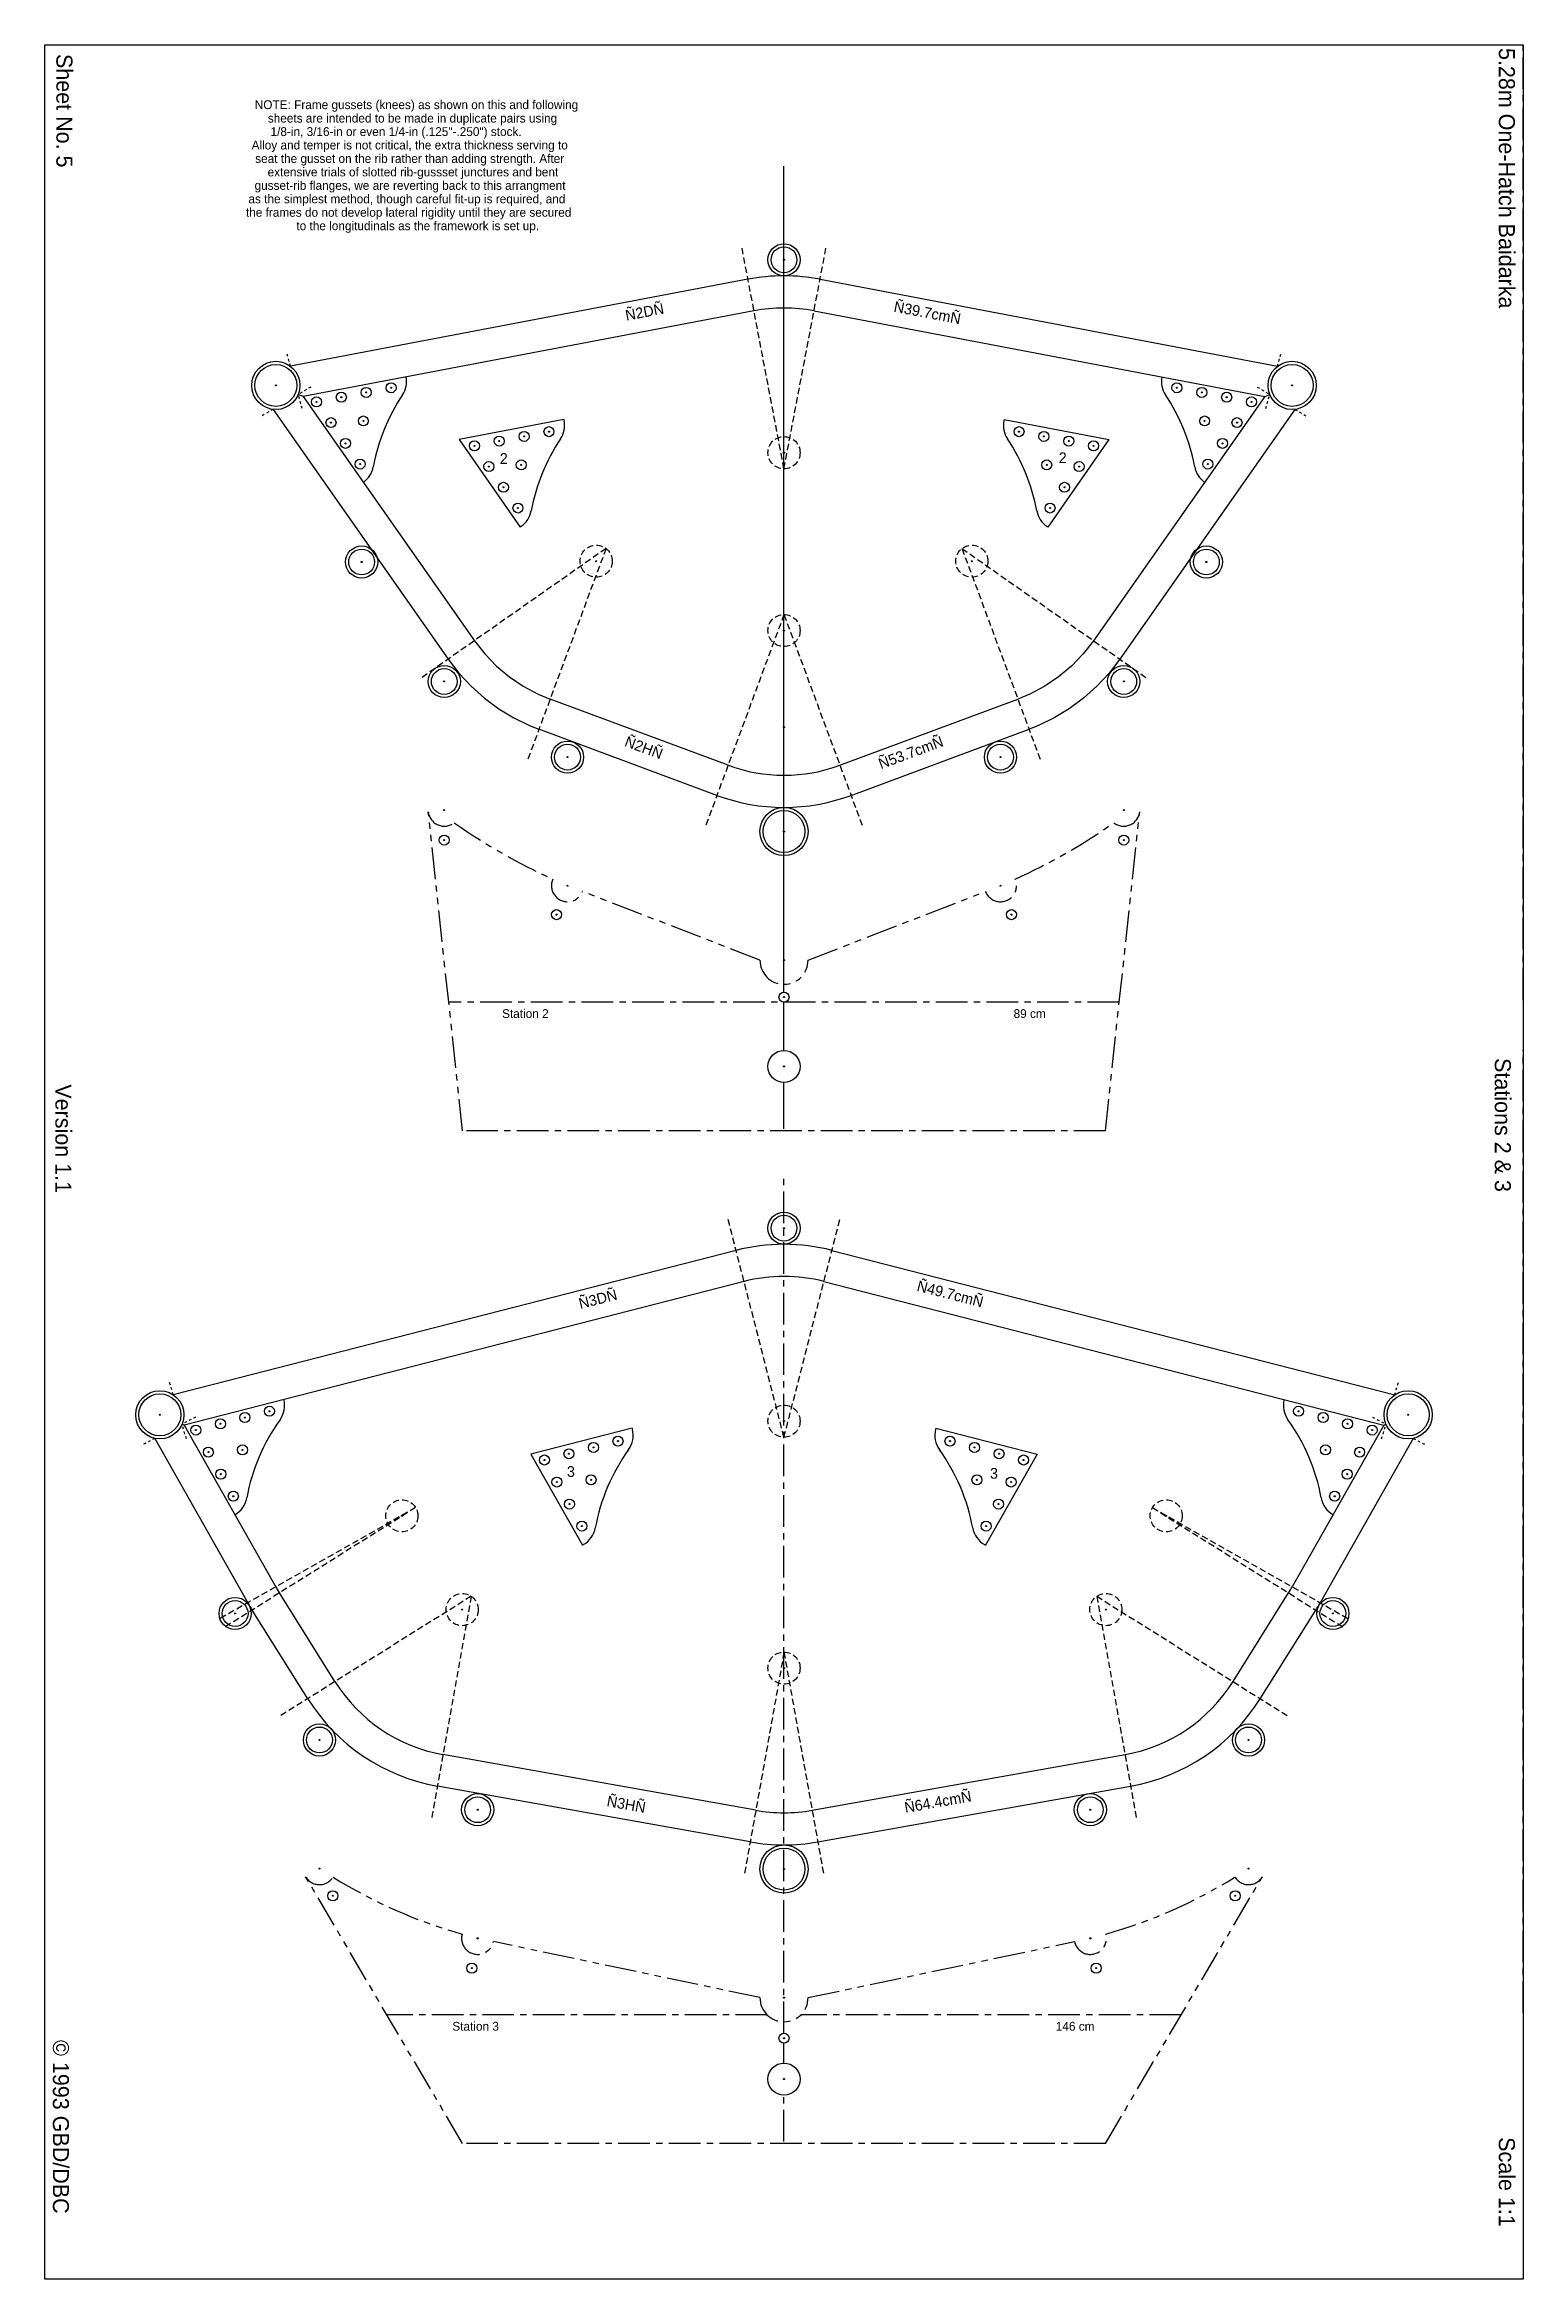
# Model space of a CAD drawing. Extents: x 8.2 to 66.6, y -68.1 to 20.2.
import ezdxf

# ---------------------------------------------------------------- set-up
doc = ezdxf.new("R2010")
doc.units = 0
for name, pattern in [('CENTER', [2, 1.25, -0.25, 0.25, -0.25]), ('HIDDEN', [0.375, 0.25, -0.125]), ('PHANTOM', [2.5, 1.25, -0.25, 0.25, -0.25, 0.25, -0.25]), ('STITCH', [0.145, 0.0725, -0.0725])]:
    doc.linetypes.add(name, pattern=pattern)
for name, color, linetype in [('CENTERS', 7, 'CONTINUOUS'), ('FORMAT', 7, 'CONTINUOUS'), ('STATION_2', 7, 'CONTINUOUS'), ('STATION_3', 7, 'CONTINUOUS'), ('STRONGBACK', 7, 'CONTINUOUS'), ('TEXT', 7, 'CONTINUOUS')]:
    doc.layers.add(name, color=color, linetype=linetype)
doc.styles.get("Standard").update_dxf_attribs({"font": 'txt', "height": 0.2})

msp = doc.modelspace()

# ---------------------------------------------------------------- linework, layer by layer
at = {"layer": 'CENTERS', "color": 0, "linetype": 'CONTINUOUS'}
for centre in [(37.4253, 11.7065), (17.3479, 6.7437), (19.936, 6.27922), (20.9184, 6.46603), (21.9007, 6.65285), (52.9499, 6.65285), (53.9323, 6.46603), (54.9147, 6.27922), (57.5028, 6.7437), (18.9536, 6.0924), (20.8066, 5.33985), (54.044, 5.33985), (55.8971, 6.0924), (19.5275, 5.27352), (20.1015, 4.45463), (26.1751, 4.54377), (27.1575, 4.73058), (28.1399, 4.9174), (46.7107, 4.9174), (47.6931, 4.73058), (48.6755, 4.54377), (54.7491, 4.45463), (55.3231, 5.27352), (20.6754, 3.63575), (25.1927, 4.35695), (25.7667, 3.53807), (27.0457, 3.6044), (37.4253, 4.08651), (47.8049, 3.6044), (49.0839, 3.53807), (49.6579, 4.35695), (54.1752, 3.63575), (26.3406, 2.71919), (48.51, 2.71919), (26.9146, 1.9003), (47.936, 1.9003), (20.7389, -0.2312), (30.0052, -0.19901), (44.8455, -0.19901), (54.1117, -0.2312), (37.4253, -2.93971), (24.0027, -4.95061), (50.8479, -4.95061), (37.4253, -6.74971), (28.8731, -7.93708), (45.9775, -7.93708), (24.0027, -11.214), (37.4253, -10.8772), (50.8479, -11.214), (28.4416, -14.1608), (46.4091, -14.1608), (37.4253, -17.4188), (37.4253, -26.5468), (12.7644, -33.9161), (15.1582, -34.2724), (16.1269, -34.0239), (17.0955, -33.7754), (37.4253, -34.1668), (57.7551, -33.7754), (58.7237, -34.0239), (59.6924, -34.2724), (62.0862, -33.9161), (14.1896, -34.5208), (16.0301, -35.3035), (29.8983, -35.205), (30.8669, -34.9565), (43.9837, -34.9565), (44.9523, -35.205), (58.8206, -35.3035), (60.661, -34.5208), (14.6826, -35.3909), (27.961, -35.7019), (28.9296, -35.4534), (45.921, -35.4534), (46.8896, -35.7019), (60.1681, -35.3909), (15.1755, -36.2609), (28.454, -36.5719), (29.8015, -36.4846), (45.0491, -36.4846), (46.3966, -36.5719), (59.6751, -36.2609), (15.6685, -37.1309), (22.327, -37.9074), (28.947, -37.442), (45.9037, -37.442), (52.5237, -37.9074), (59.1821, -37.1309), (29.4399, -38.312), (45.4107, -38.312), (15.7383, -41.7621), (24.7107, -41.6105), (50.1399, -41.6105), (59.1123, -41.7621), (37.4253, -43.9205), (19.0712, -46.7593), (55.7795, -46.7593), (25.3224, -49.5148), (49.5282, -49.5148), (37.4253, -51.858), (19.6012, -52.9157), (55.2495, -52.9157), (25.0929, -55.7732), (49.7577, -55.7732), (37.4253, -58.5414)]:
    msp.add_circle(centre, 0.01984, dxfattribs=at)
at = {"layer": 'FORMAT', "color": 0, "linetype": 'CONTINUOUS'}
for p, q in [((8.21531, 20.2019), (66.6353, 20.2019)), ((8.21531, -68.0631), (8.21531, 20.2019)), ((66.6353, 20.2019), (66.6353, -68.0631)), ((66.6353, -68.0631), (8.21531, -68.0631))]:
    msp.add_line(p, q, dxfattribs=at)
at = {"layer": 'STATION_2', "color": 3, "linetype": 'CENTER'}
for p, q in [((8.21531, -17.5369), (8.21531, 20.2019)), ((66.6353, -17.5369), (66.6353, 20.2019))]:
    msp.add_line(p, q, dxfattribs=at)
at = {"layer": 'STATION_2', "color": 0, "linetype": 'CONTINUOUS'}
for p, q in [((37.4253, -17.2206), (37.4253, 15.4031)), ((36.0018, 10.9374), (17.9267, 7.50015)), ((38.8488, 10.9374), (56.9239, 7.50015)), ((36.239, 9.68972), (18.4332, 6.30372)), ((38.6116, 9.68972), (56.4174, 6.30372)), ((18.4332, 6.30372), (18.2306, 6.38587)), ((18.4332, 6.30372), (25.1932, -3.34097)), ((56.4174, 6.30372), (49.6574, -3.34097)), ((56.4174, 6.30372), (56.62, 6.38587)), ((17.237, 5.79767), (24.1533, -4.0699)), ((28.7277, 5.39114), (24.5857, 4.60349)), ((28.7277, 5.39114), (28.7372, 5.34124)), ((46.1229, 5.39114), (46.1135, 5.34124)), ((46.1229, 5.39114), (50.265, 4.60349)), ((57.6136, 5.79767), (50.6974, -4.0699)), ((24.5857, 4.60349), (27.0056, 1.15088)), ((50.265, 4.60349), (47.845, 1.15088)), ((27.0472, 1.18004), (27.0056, 1.15088)), ((47.8034, 1.18004), (47.845, 1.15088)), ((35.217, -8.25835), (28.1848, -5.64997)), ((39.6336, -8.25835), (46.6658, -5.64997)), ((34.7753, -9.44907), (27.7432, -6.84069)), ((40.0753, -9.44907), (47.1075, -6.84069)), ((37.4253, -19.5219), (37.4253, -17.6169)), ((37.4253, -22.6169), (37.4253, -20.7919))]:
    msp.add_line(p, q, dxfattribs=at)
at = {"layer": 'STATION_2', "color": 5, "linetype": 'HIDDEN'}
for p, q in [((37.4253, 3.45151), (35.7645, 12.185)), ((37.4253, 3.45151), (39.0861, 12.185)), ((30.3931, 0.30367), (23.1133, -4.79882)), ((30.3931, 0.30367), (27.3015, -8.03142)), ((44.4575, 0.30367), (51.7374, -4.79882)), ((44.4575, 0.30367), (47.5491, -8.03142)), ((37.4253, -2.30471), (34.3337, -10.6398)), ((37.4253, -2.30471), (40.517, -10.6398))]:
    msp.add_line(p, q, dxfattribs=at)
at = {"layer": 'STATION_2', "color": 0, "linetype": 'STITCH'}
for p, q in [((17.9267, 7.50015), (17.7747, 8.05729)), ((56.9239, 7.50015), (57.0759, 8.05729)), ((18.7274, 6.67997), (18.2306, 6.38587)), ((18.3825, 5.82873), (18.2306, 6.38587)), ((56.1233, 6.67997), (56.62, 6.38587)), ((56.4681, 5.82873), (56.62, 6.38587)), ((17.237, 5.79767), (16.7403, 5.50357)), ((57.6136, 5.79767), (58.1104, 5.50357))]:
    msp.add_line(p, q, dxfattribs=at)
at = {"layer": 'STATION_2', "color": 0, "linetype": 'CONTINUOUS'}
for points in [[(25.1932, -3.34097, 0), (25.6027, -3.86454, 0), (26.0646, -4.34245, 0), (26.574, -4.76945, 0), (27.1252, -5.14087, 0), (27.7122, -5.45264, 0), (28.1848, -5.64997, 0)], [(49.6574, -3.34097, 0), (49.2479, -3.86454, 0), (48.786, -4.34245, 0), (48.2766, -4.76945, 0), (47.7254, -5.14087, 0), (47.1384, -5.45264, 0), (46.6658, -5.64997, 0)], [(24.1533, -4.0699, 0), (24.5834, -4.62698, 0), (25.0631, -5.14201, 0), (25.5883, -5.61057, 0), (26.1545, -6.02867, 0), (26.7569, -6.39275, 0), (27.3903, -6.69969, 0), (27.7432, -6.84069, 0)], [(50.6974, -4.0699, 0), (50.2672, -4.62698, 0), (49.7875, -5.14201, 0), (49.2623, -5.61057, 0), (48.6961, -6.02867, 0), (48.0937, -6.39275, 0), (47.4604, -6.69969, 0), (47.1075, -6.84069, 0)]]:
    msp.add_polyline3d(points, dxfattribs=at)
for centre, radius in [((37.4253, 11.7065), 0.635), ((37.4253, 11.7065), 0.51054), ((17.3479, 6.7437), 0.9525), ((17.3479, 6.7437), 0.82804), ((57.5028, 6.7437), 0.9525), ((57.5028, 6.7437), 0.82804), ((18.9536, 6.0924), 0.19812), ((19.936, 6.27922), 0.19812), ((20.9184, 6.46603), 0.19812), ((21.9007, 6.65285), 0.19812), ((52.9499, 6.65285), 0.19812), ((53.9323, 6.46603), 0.19812), ((54.9147, 6.27922), 0.19812), ((55.8971, 6.0924), 0.19812), ((19.5275, 5.27352), 0.19812), ((20.8066, 5.33985), 0.19812), ((54.044, 5.33985), 0.19812), ((55.3231, 5.27352), 0.19812), ((20.1015, 4.45463), 0.19812), ((25.1927, 4.35695), 0.19812), ((26.1751, 4.54377), 0.19812), ((27.1575, 4.73058), 0.19812), ((28.1399, 4.9174), 0.19812), ((46.7107, 4.9174), 0.19812), ((47.6931, 4.73058), 0.19812), ((48.6755, 4.54377), 0.19812), ((49.6579, 4.35695), 0.19812), ((54.7491, 4.45463), 0.19812), ((20.6754, 3.63575), 0.19812), ((25.7667, 3.53807), 0.19812), ((27.0457, 3.6044), 0.19812), ((47.8049, 3.6044), 0.19812), ((49.0839, 3.53807), 0.19812), ((54.1752, 3.63575), 0.19812), ((26.3406, 2.71919), 0.19812), ((48.51, 2.71919), 0.19812), ((26.9146, 1.9003), 0.19812), ((47.936, 1.9003), 0.19812), ((20.7389, -0.2312), 0.635), ((20.7389, -0.2312), 0.51054), ((54.1117, -0.2312), 0.635), ((54.1117, -0.2312), 0.51054), ((24.0027, -4.95061), 0.635), ((50.8479, -4.95061), 0.635), ((24.0027, -4.95061), 0.51054), ((50.8479, -4.95061), 0.51054), ((28.8731, -7.93708), 0.635), ((28.8731, -7.93708), 0.51054), ((45.9775, -7.93708), 0.635), ((45.9775, -7.93708), 0.51054), ((37.4253, -10.8772), 0.9525), ((37.4253, -10.8772), 0.82804), ((24.0027, -11.214), 0.19812), ((50.8479, -11.214), 0.19812), ((28.4416, -14.1608), 0.19812), ((46.4091, -14.1608), 0.19812), ((37.4253, -17.4188), 0.19812)]:
    msp.add_circle(centre, radius, dxfattribs=at)
at = {"layer": 'STATION_2', "color": 5, "linetype": 'HIDDEN'}
for centre in [(37.4253, 4.08651), (30.0052, -0.19901), (44.8455, -0.19901), (37.4253, -2.93971)]:
    msp.add_circle(centre, 0.635, dxfattribs=at)
at = {"layer": 'STATION_2', "color": 0, "linetype": 'CONTINUOUS'}
for centre, radius, start, end in [((37.4253, 3.45151), 7.62, 79.233, 100.767), ((37.4253, 3.45151), 6.35, 79.233, 100.767), ((21.5623, 6.89875), 0.9525, 326.263, 10.767), ((53.2883, 6.89875), 0.9525, 169.233, 213.737), ((28.6912, 2.13776), 7.62, 146.263, 169.531), ((46.1595, 2.13776), 7.62, 10.4694, 33.7369), ((27.8014, 5.1633), 0.9525, 326.263, 10.767), ((47.0492, 5.1633), 0.9525, 169.233, 213.737), ((34.9303, 0.40231), 7.62, 146.263, 169.531), ((39.9203, 0.40231), 7.62, 10.4694, 33.7369), ((20.2614, 3.69547), 0.9525, 305.027, 349.531), ((54.5893, 3.69547), 0.9525, 190.469, 234.973), ((26.5005, 1.96002), 0.9525, 305.027, 349.531), ((48.3501, 1.96002), 0.9525, 190.469, 234.973), ((37.4253, -2.30471), 6.35, 249.649, 290.351), ((37.4253, -2.30471), 7.62, 249.649, 290.351)]:
    msp.add_arc(centre, radius, start, end, dxfattribs=at)
at = {"layer": 'STATION_3', "color": 3, "linetype": 'CENTER'}
for p, q in [((8.21531, -57.5369), (8.21531, -19.5169)), ((66.6353, -57.5369), (66.6353, -19.5169)), ((37.4253, -58.3432), (37.4253, -24.5969)), ((37.4253, -59.5219), (37.4253, -58.7395)), ((37.4253, -62.6169), (37.4253, -60.7919))]:
    msp.add_line(p, q, dxfattribs=at)
at = {"layer": 'STATION_3', "color": 5, "linetype": 'HIDDEN'}
for p, q in [((37.4253, -34.8018), (35.2166, -26.1906)), ((37.4253, -34.8018), (39.6341, -26.1906)), ((22.8724, -37.5823), (15.1377, -41.9648)), ((22.8724, -37.5823), (15.3384, -42.3015)), ((51.9782, -37.5823), (59.5122, -42.3015)), ((51.9782, -37.5823), (59.7129, -41.9648)), ((25.066, -41.0842), (17.532, -45.8034)), ((25.066, -41.0842), (23.5072, -49.8365)), ((49.7846, -41.0842), (57.3186, -45.8034)), ((49.7846, -41.0842), (51.3435, -49.8365)), ((37.4253, -43.2855), (35.8665, -52.0377)), ((37.4253, -43.2855), (38.9841, -52.0377))]:
    msp.add_line(p, q, dxfattribs=at)
at = {"layer": 'STATION_3', "color": 0, "linetype": 'CONTINUOUS'}
for p, q in [((35.5321, -27.4207), (13.2944, -33.1247)), ((39.3185, -27.4207), (61.5563, -33.1247)), ((35.8476, -28.6509), (13.728, -34.3245)), ((39.003, -28.6509), (61.1226, -34.3245)), ((13.728, -34.3245), (13.6414, -34.2878)), ((13.728, -34.3245), (17.4305, -40.8588)), ((61.1226, -34.3245), (57.503, -40.7127)), ((61.1226, -34.3245), (61.2092, -34.2878)), ((12.5646, -34.8474), (16.2427, -41.3387)), ((31.4236, -34.4466), (27.4225, -35.4729)), ((31.4236, -34.4466), (31.4363, -34.4958)), ((43.427, -34.4466), (43.4144, -34.4958)), ((43.427, -34.4466), (47.4281, -35.4729)), ((62.286, -34.8474), (58.6079, -41.3387)), ((27.4225, -35.4729), (29.4588, -39.0667)), ((47.4281, -35.4729), (45.3918, -39.0667)), ((29.503, -39.0417), (29.4588, -39.0667)), ((45.3476, -39.0417), (45.3918, -39.0667)), ((19.6846, -44.4551), (17.491, -40.9531)), ((55.1661, -44.4551), (57.3596, -40.9531)), ((18.6083, -45.1292), (16.4147, -41.6273)), ((56.2424, -45.1292), (58.4359, -41.6273)), ((36.3119, -49.5371), (23.9525, -47.3358)), ((38.5388, -49.5371), (50.8981, -47.3358)), ((36.0892, -50.7874), (23.7299, -48.5861)), ((38.7614, -50.7874), (51.1208, -48.5861))]:
    msp.add_line(p, q, dxfattribs=at)
at = {"layer": 'STATION_3', "color": 0, "linetype": 'STITCH'}
for p, q in [((13.2944, -33.1247), (13.1208, -32.5431)), ((61.5563, -33.1247), (61.7298, -32.5431)), ((14.1798, -34.008), (13.6414, -34.2878)), ((13.815, -34.8694), (13.6414, -34.2878)), ((60.6708, -34.008), (61.2092, -34.2878)), ((61.0357, -34.8694), (61.2092, -34.2878)), ((12.5646, -34.8474), (12.0263, -35.1273)), ((62.286, -34.8474), (62.8244, -35.1273))]:
    msp.add_line(p, q, dxfattribs=at)
at = {"layer": 'STATION_3', "color": 0, "linetype": 'CONTINUOUS'}
for centre, radius in [((37.4253, -20.1569), 0.635), ((37.4253, -20.1569), 0.01984), ((37.4253, -26.5468), 0.635), ((37.4253, -26.5468), 0.51054), ((12.7644, -33.9161), 0.9525), ((12.7644, -33.9161), 0.82804), ((62.0862, -33.9161), 0.9525), ((62.0862, -33.9161), 0.82804), ((14.1896, -34.5208), 0.19812), ((15.1582, -34.2724), 0.19812), ((16.1269, -34.0239), 0.19812), ((17.0955, -33.7754), 0.19812), ((57.7551, -33.7754), 0.19812), ((58.7237, -34.0239), 0.19812), ((59.6924, -34.2724), 0.19812), ((60.661, -34.5208), 0.19812), ((14.6826, -35.3909), 0.19812), ((16.0301, -35.3035), 0.19812), ((28.9296, -35.4534), 0.19812), ((29.8983, -35.205), 0.19812), ((30.8669, -34.9565), 0.19812), ((43.9837, -34.9565), 0.19812), ((44.9523, -35.205), 0.19812), ((45.921, -35.4534), 0.19812), ((58.8206, -35.3035), 0.19812), ((60.1681, -35.3909), 0.19812), ((15.1755, -36.2609), 0.19812), ((27.961, -35.7019), 0.19812), ((46.8896, -35.7019), 0.19812), ((59.6751, -36.2609), 0.19812), ((15.6685, -37.1309), 0.19812), ((28.454, -36.5719), 0.19812), ((29.8015, -36.4846), 0.19812), ((45.0491, -36.4846), 0.19812), ((46.3966, -36.5719), 0.19812), ((59.1821, -37.1309), 0.19812), ((28.947, -37.442), 0.19812), ((45.9037, -37.442), 0.19812), ((29.4399, -38.312), 0.19812), ((45.4107, -38.312), 0.19812), ((15.7383, -41.7621), 0.635), ((15.7383, -41.7621), 0.51054), ((59.1123, -41.7621), 0.635), ((59.1123, -41.7621), 0.51054), ((19.0712, -46.7593), 0.635), ((19.0712, -46.7593), 0.51054), ((55.7795, -46.7593), 0.635), ((55.7795, -46.7593), 0.51054), ((25.3224, -49.5148), 0.635), ((25.3224, -49.5148), 0.51054), ((49.5282, -49.5148), 0.635), ((49.5282, -49.5148), 0.51054), ((37.4253, -51.858), 0.9525), ((37.4253, -51.858), 0.82804), ((19.6012, -52.9157), 0.19812), ((55.2495, -52.9157), 0.19812), ((25.0929, -55.7732), 0.19812), ((49.7577, -55.7732), 0.19812), ((37.4253, -58.5414), 0.19812), ((37.4253, -60.1569), 0.635), ((37.4253, -60.1569), 0.01984)]:
    msp.add_circle(centre, radius, dxfattribs=at)
at = {"layer": 'STATION_3', "color": 5, "linetype": 'HIDDEN'}
for centre in [(37.4253, -34.1668), (22.327, -37.9074), (52.5237, -37.9074), (24.7107, -41.6105), (50.1399, -41.6105), (37.4253, -43.9205)]:
    msp.add_circle(centre, 0.635, dxfattribs=at)
at = {"layer": 'STATION_3', "color": 0, "linetype": 'CONTINUOUS'}
for centre, radius, start, end in [((37.4253, -34.8018), 7.62, 90, 104.386), ((37.4253, -34.8018), 7.62, 75.6139, 90), ((37.4253, -34.8018), 6.35, 90, 104.386), ((37.4253, -34.8018), 6.35, 75.6139, 90), ((16.7422, -33.5514), 0.9525, 324.217, 14.3861), ((58.1084, -33.5514), 0.9525, 165.614, 215.783), ((23.6966, -38.5639), 7.62, 144.217, 169.705), ((51.1541, -38.5639), 7.62, 10.2947, 35.7829), ((37.468, -39.745), 7.62, 144.217, 169.705), ((30.5136, -34.7325), 0.9525, 324.217, 14.3861), ((44.337, -34.7325), 0.9525, 165.614, 215.783), ((37.3827, -39.745), 7.62, 10.2947, 35.7829), ((15.2621, -37.0319), 0.9525, 299.536, 349.705), ((59.5886, -37.0319), 0.9525, 190.295, 240.464), ((29.0335, -38.213), 0.9525, 299.536, 349.705), ((45.8172, -38.213), 0.9525, 190.295, 240.464), ((22.8724, -37.5823), 7.62, 209.536, 212.063), ((22.8724, -37.5823), 6.35, 209.536, 212.063), ((51.9782, -37.5823), 6.35, 327.937, 330.464), ((51.9782, -37.5823), 7.62, 327.937, 330.464), ((25.066, -41.0842), 6.35, 212.063, 259.901), ((49.7846, -41.0842), 6.35, 280.099, 327.937), ((25.066, -41.0842), 7.62, 212.063, 259.901), ((49.7846, -41.0842), 7.62, 280.099, 327.937), ((37.4253, -43.2855), 6.35, 259.901, 270), ((37.4253, -43.2855), 6.35, 270, 280.099), ((37.4253, -43.2855), 7.62, 259.901, 270), ((37.4253, -43.2855), 7.62, 270, 280.099)]:
    msp.add_arc(centre, radius, start, end, dxfattribs=at)
at = {"layer": 'STRONGBACK', "color": 0, "linetype": 'PHANTOM'}
for p, q in [((24.7253, -22.6969), (23.3713, -10.0985)), ((50.1253, -22.6969), (51.4793, -10.0985)), ((36.4728, -15.9572), (29.4653, -13.2462)), ((38.3778, -15.9572), (45.3853, -13.2462)), ((24.7253, -62.6969), (18.5239, -52.1615)), ((50.1253, -62.6969), (56.3267, -52.1615)), ((36.4728, -56.938), (25.9438, -54.7254)), ((38.3778, -56.938), (48.9068, -54.7254))]:
    msp.add_line(p, q, dxfattribs=at)
at = {"layer": 'STRONGBACK', "color": 3, "linetype": 'CENTER'}
for p, q in [((50.6713, -17.6169), (24.1793, -17.6169)), ((50.1253, -22.6969), (24.7253, -22.6969)), ((36.7572, -57.6169), (21.7351, -57.6169)), ((53.1155, -57.6169), (38.0934, -57.6169)), ((50.1253, -62.6969), (24.7253, -62.6969))]:
    msp.add_line(p, q, dxfattribs=at)
at = {"layer": 'STRONGBACK', "color": 0, "linetype": 'CONTINUOUS'}
for centre in [(24.0027, -10.0306), (50.8479, -10.0306), (28.8731, -13.0171), (45.9775, -13.0171), (19.0712, -51.8393), (55.7795, -51.8393), (25.3224, -54.5948), (49.5282, -54.5948)]:
    msp.add_circle(centre, 0.01984, dxfattribs=at)
at = {"layer": 'STRONGBACK', "color": 0, "linetype": 'PHANTOM'}
for centre in [(37.4253, -15.9572), (37.4253, -56.938)]:
    msp.add_circle(centre, 0.01984, dxfattribs=at)
for centre, radius, start, end in [((24.0027, -10.0306), 0.635, 186.134, 308.266), ((37.9316, 8.63766), 23.4645, 234.77, 245.75), ((36.9191, 8.63766), 23.4645, 294.25, 305.23), ((50.8479, -10.0306), 0.635, 231.734, 353.866), ((28.8731, -13.0171), 0.635, 155.75, 338.85), ((45.9775, -13.0171), 0.635, 201.15, 24.2504), ((37.4253, -15.9572), 0.9525, 180, 0), ((19.0712, -51.8393), 0.635, 210.482, 328.2), ((29.9567, -35.6293), 19.5132, 237.981, 254.405), ((44.8939, -35.6293), 19.5132, 285.595, 302.019), ((55.7795, -51.8393), 0.635, 211.8, 329.518), ((25.3224, -54.5948), 0.635, 164.405, 348.132), ((49.5282, -54.5948), 0.635, 191.868, 15.5953), ((37.4253, -56.938), 0.9525, 180, 0)]:
    msp.add_arc(centre, radius, start, end, dxfattribs=at)

# ---------------------------------------------------------------- texts
at = {"layer": 'FORMAT', "color": 0}
for s, p in [('  Sheet No. 5', (8.67644, 20.3078)), (' 5.28m One-Hatch Baidarka', (65.6677, 20.3078)), ('Stations 2 & 3', (65.5089, -19.8257)), ('Version 1.1', (8.63865, -20.8623)), ('© 1993 GBD/DBC  ', (8.53848, -58.6137)), (' Scale 1:1  ', (65.6677, -62.212))]:
    msp.add_text(s, height=0.635, rotation=-90, dxfattribs=at).set_placement(p)
at = {"layer": 'TEXT', "color": 0}
for s, height, p in [('NOTE: Frame gussets (knees) as shown on this and following ', 0.348722, (16.5156, 17.6572)), ('sheets are intended to be made in duplicate pairs using ', 0.348722, (17.0304, 17.1258)), ('1/8-in, 3/16-in or even 1/4-in (.125"-.250") stock. ', 0.348722, (17.1383, 16.5944)), ('Alloy and temper is not critical, the extra thickness serving to ', 0.348722, (16.391, 16.0631)), ('seat the gusset on the rib rather than adding strength. After ', 0.348722, (16.5322, 15.5317)), ('extensive trials of slotted rib-gussset junctures and bent ', 0.348722, (17.0221, 15.0003)), ('as the simplest method, though careful fit-up is required, and ', 0.348722, (16.2665, 13.9375)), ('gusset-rib flanges, we are reverting back to this arrangment ', 0.348722, (16.5073, 14.4689)), ('the frames do not develop lateral rigidity until they are secured ', 0.348722, (16.1669, 13.4061)), ('to the longitudinals as the framework is set up. ', 0.348722, (18.1595, 12.8748)), ('2', 0.42333, (26.1959, 3.64475)), ('2', 0.42333, (48.28, 3.67464)), ('Station 2', 0.348722, (26.2869, -18.2437)), ('89 cm', 0.348722, (46.4963, -18.2437)), ('3', 0.42333, (28.8493, -36.3679)), ('3', 0.42333, (45.5643, -36.44)), ('Station 3 ', 0.348722, (24.3209, -58.2437)), ('146 cm', 0.348722, (48.1634, -58.2437))]:
    msp.add_text(s, height=height, dxfattribs=at).set_placement(p)
for s, rotation, p in [('Ñ2DÑ', 10.767, (31.199, 9.29559)), ('Ñ39.7cmÑ', -10.767, (41.7381, 9.65947)), ('Ñ2HÑ', -20.3509, (31.0916, -7.49143)), ('Ñ53.7cmÑ', 20.3509, (41.256, -8.41987)), ('Ñ3DÑ', 14.3861, (29.3777, -29.7381)), ('Ñ49.7cmÑ', -14.3861, (42.6456, -29.0129)), ('Ñ3HÑ', -10.0987, (30.399, -49.3734)), ('Ñ64.4cmÑ', 10.0987, (42.2259, -49.6462))]:
    msp.add_text(s, height=0.423333, rotation=rotation, dxfattribs=at).set_placement(p)

doc.saveas('drawing.dxf')
